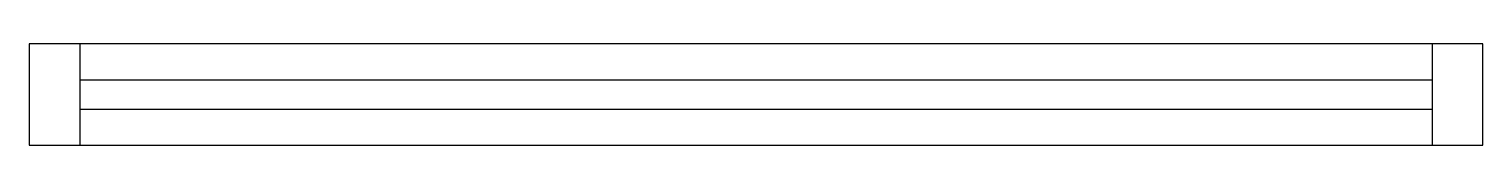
# Model space of a CAD drawing. Header units: metres. Extents: x 5187 to 5388, y -1351 to -1337.
import ezdxf

# ---------------------------------------------------------------- set-up
doc = ezdxf.new("R2010")
doc.units = ezdxf.units.M
for name, color, linetype in [('Painéis', 7, 'Continuous'), ('SARR_2.2x7', 7, 'Continuous'), ('SARR_EDITAR', 7, 'Continuous')]:
    doc.layers.add(name, color=color, linetype=linetype)

msp = doc.modelspace()

# ---------------------------------------------------------------- linework, layer by layer
at = {"layer": 'Painéis', "color": 7, "lineweight": 25}
msp.add_lwpolyline([(5187.3, -1336.88), (5187.3, -1350.88), (5388.3, -1350.88), (5388.3, -1336.88), (5187.3, -1336.88)], dxfattribs=at)
at = {"layer": 'SARR_2.2x7', "color": 7, "lineweight": 25}
for p, q in [((5194.3, -1336.88), (5194.3, -1350.88)), ((5381.3, -1336.88), (5381.3, -1350.88))]:
    msp.add_line(p, q, dxfattribs=at)
at = {"layer": 'SARR_EDITAR', "color": 7, "lineweight": 25}
for p, q in [((5381.3, -1341.88), (5194.3, -1341.88)), ((5194.3, -1345.88), (5381.3, -1345.88))]:
    msp.add_line(p, q, dxfattribs=at)

doc.saveas('drawing.dxf')
